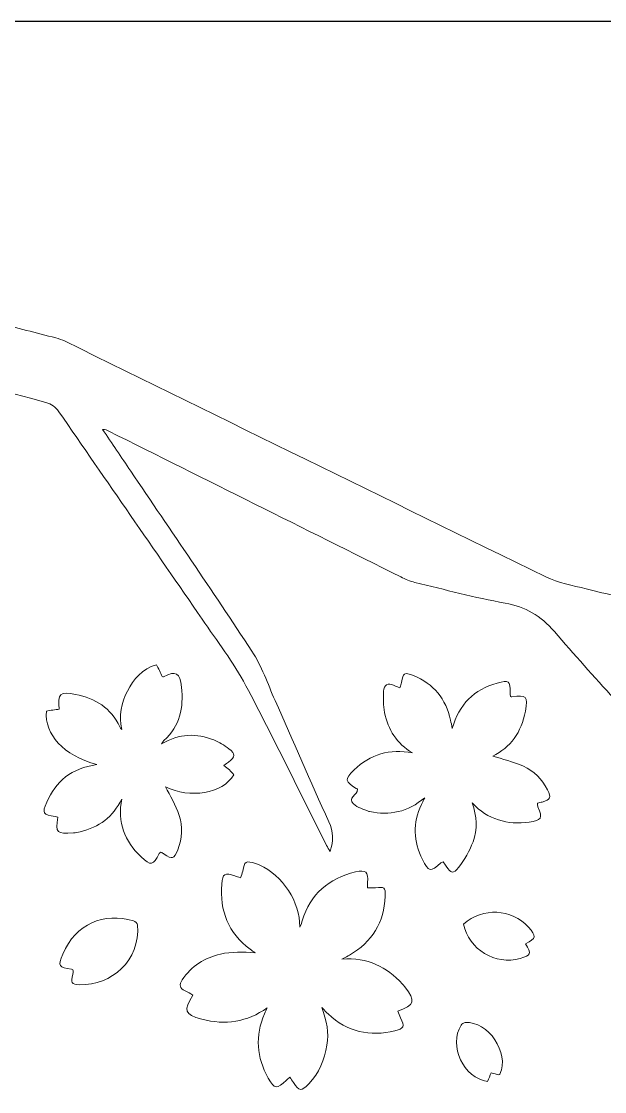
# Model space of a CAD drawing. Header units: millimetres. Extents: x -4 to 685, y -404 to 665.
# Drawn here: x 94.95 to 108.37, y -383.45 to -358.85 of the extents above; entities that cross this region are included whole.
import ezdxf

# ---------------------------------------------------------------- set-up
doc = ezdxf.new("R2010")
doc.units = ezdxf.units.MM
doc.layers.add('_U+56FE_U+5C42 1', color=7, linetype='Continuous')

# ---------------------------------------------------------------- blocks, each defined once
blk = doc.blocks.new('A$Cafa01768')
at = {"layer": '_U+56FE_U+5C42 1', "lineweight": 0}
for points, knots in [([(242.96, 217.38), (241.88, 218.89), (240.61, 218.86), (239.07, 218.29), (236.76, 217.43), (234.38, 216.78), (232.03, 216.06), (224.51, 213.79), (217.07, 211.28), (209.26, 210.01), (199.45, 208.42), (189.69, 206.52), (179.92, 204.69), (177.6, 204.26), (175.36, 204.03), (173.01, 204.69), (169.77, 205.6), (166.44, 206.23), (163.17, 207.06), (161.02, 207.6), (158.78, 208.01), (156.82, 208.97), (131.61, 221.24), (106.45, 233.61), (81.28, 245.95), (80.82, 246.17), (80.33, 246.35), (79.83, 246.48), (76.76, 247.27), (73.68, 248.06), (70.6, 248.83), (49.69, 254.07), (28.78, 259.32), (7.87, 264.56), (5.3, 265.2), (2.73, 265.83), (0.02, 266.5), (0.02, 263.71), (0.06, 261.07), (0, 258.44), (-0.02, 257.64), (0.25, 257.38), (1, 257.18), (26.76, 250.25), (52.51, 243.28), (78.27, 236.34), (79.17, 236.09), (79.78, 235.66), (80.31, 234.89), (87.79, 224.02), (95.32, 213.19), (102.81, 202.32), (105.17, 198.88), (107.74, 195.53), (109.69, 191.86), (114.09, 183.58), (118.16, 175.13), (122.38, 166.75), (122.52, 166.46), (122.7, 166.19), (122.92, 165.81), (123.52, 167.51), (123.46, 168.91), (122.73, 170.49), (119.82, 176.8), (117.09, 183.2), (114.27, 189.55), (113.11, 192.16), (112.18, 194.94), (110.63, 197.3), (104.39, 206.79), (97.95, 216.15), (91.59, 225.56), (90.12, 227.74), (88.65, 229.93), (87.17, 232.11), (87.6, 232.12), (87.88, 231.98), (88.16, 231.84), (103.45, 224.2), (118.75, 216.56), (134.05, 208.93), (134.76, 208.58), (135.5, 208.27), (136.26, 208.08), (140.97, 206.95), (145.66, 205.68), (150.42, 204.82), (153.64, 204.23), (156.02, 202.85), (158.18, 200.35), (164.34, 193.21), (170.76, 186.3), (177.08, 179.31), (179.81, 176.29), (182.37, 173.07), (185.34, 170.3), (190.51, 165.49), (195.95, 160.96), (201.27, 156.31), (207.95, 150.48), (214.63, 144.64), (221.31, 138.81), (225.06, 135.52), (228.82, 132.24), (232.65, 128.9), (232.86, 129.51), (233.14, 130.02), (233.19, 130.54), (233.23, 130.93), (233.1, 131.48), (232.84, 131.73), (231.24, 133.23), (229.57, 134.66), (227.93, 136.13), (223.08, 140.47), (218.11, 144.69), (213.41, 149.19), (204.84, 157.4), (196.42, 165.77), (187.95, 174.09), (187.47, 174.56), (187.04, 175.09), (186.67, 175.65), (182.18, 182.43), (177.71, 189.22), (173.24, 196.01), (172.42, 197.26), (171.62, 198.52), (170.7, 199.94), (171.19, 199.87), (171.47, 199.85), (171.73, 199.79), (188.7, 195.83), (205.68, 191.87), (222.65, 187.89), (225.82, 187.14), (229.13, 186.69), (232.1, 185.45), (257.54, 174.83), (282.93, 164.06), (308.33, 153.34), (311.1, 152.17), (313.86, 150.99), (316.7, 149.79), (316.7, 150.44), (316.64, 150.97), (316.71, 151.47), (316.85, 152.43), (316.41, 152.83), (315.55, 153.22), (290.03, 164.81), (264.54, 176.43), (239.03, 188.04), (236.61, 189.14), (234.24, 190.53), (231.7, 191.16), (222.6, 193.43), (213.44, 195.42), (204.31, 197.52), (197.94, 198.99), (191.57, 200.47), (185.12, 201.96), (185.27, 202.1), (185.35, 202.22), (185.44, 202.24), (192.02, 203.55), (198.61, 204.84), (205.2, 206.14), (212.56, 207.6), (219.96, 208.81), (226.99, 211.63), (232.22, 213.74), (237.59, 215.46), (242.96, 217.38)], [0, 0, 0, 0, 1, 1, 1, 2, 2, 2, 3, 3, 3, 4, 4, 4, 5, 5, 5, 6, 6, 6, 7, 7, 7, 8, 8, 8, 9, 9, 9, 10, 10, 10, 11, 11, 11, 12, 12, 12, 13, 13, 13, 14, 14, 14, 15, 15, 15, 16, 16, 16, 17, 17, 17, 18, 18, 18, 19, 19, 19, 20, 20, 20, 21, 21, 21, 22, 22, 22, 23, 23, 23, 24, 24, 24, 25, 25, 25, 26, 26, 26, 27, 27, 27, 28, 28, 28, 29, 29, 29, 30, 30, 30, 31, 31, 31, 32, 32, 32, 33, 33, 33, 34, 34, 34, 35, 35, 35, 36, 36, 36, 37, 37, 37, 38, 38, 38, 39, 39, 39, 40, 40, 40, 41, 41, 41, 42, 42, 42, 43, 43, 43, 44, 44, 44, 45, 45, 45, 46, 46, 46, 47, 47, 47, 48, 48, 48, 49, 49, 49, 50, 50, 50, 51, 51, 51, 52, 52, 52, 53, 53, 53, 54, 54, 54, 55, 55, 55, 56, 56, 56, 57, 57, 57, 58, 58, 58, 58]), ([(242.96, 217.38), (237.59, 215.46), (232.22, 213.74), (226.99, 211.63), (219.96, 208.81), (212.56, 207.6), (205.2, 206.14), (198.61, 204.84), (192.02, 203.55), (185.44, 202.24), (185.35, 202.22), (185.27, 202.1), (185.12, 201.96), (191.57, 200.47), (197.94, 198.99), (204.31, 197.52), (213.44, 195.42), (222.6, 193.43), (231.7, 191.16), (234.24, 190.53), (236.61, 189.14), (239.03, 188.04), (264.54, 176.43), (290.03, 164.81), (315.55, 153.22), (316.41, 152.83), (316.85, 152.43), (316.71, 151.47), (316.64, 150.97), (316.7, 150.44), (316.7, 149.79), (313.86, 150.99), (311.1, 152.17), (308.33, 153.34), (282.93, 164.06), (257.54, 174.83), (232.1, 185.45), (229.13, 186.69), (225.82, 187.14), (222.65, 187.89), (205.68, 191.87), (188.7, 195.83), (171.73, 199.79), (171.47, 199.85), (171.19, 199.87), (170.7, 199.94), (171.62, 198.52), (172.42, 197.26), (173.24, 196.01), (177.71, 189.22), (182.18, 182.43), (186.67, 175.65), (187.04, 175.09), (187.47, 174.56), (187.95, 174.09), (196.42, 165.77), (204.84, 157.4), (213.41, 149.19), (218.11, 144.69), (223.08, 140.47), (227.93, 136.13), (229.57, 134.66), (231.24, 133.23), (232.84, 131.73), (233.1, 131.48), (233.23, 130.93), (233.19, 130.54), (233.14, 130.02), (232.86, 129.51), (232.65, 128.9), (228.82, 132.24), (225.06, 135.52), (221.31, 138.81), (214.63, 144.64), (207.95, 150.48), (201.27, 156.31), (195.95, 160.96), (190.51, 165.49), (185.34, 170.3), (182.37, 173.07), (179.81, 176.29), (177.08, 179.31), (170.76, 186.3), (164.34, 193.21), (158.18, 200.35), (156.02, 202.85), (153.64, 204.23), (150.42, 204.82), (145.66, 205.68), (140.97, 206.95), (136.26, 208.08), (135.5, 208.27), (134.76, 208.58), (134.05, 208.93), (118.75, 216.56), (103.45, 224.2), (88.16, 231.84), (87.88, 231.98), (87.6, 232.12), (87.17, 232.11), (88.65, 229.93), (90.12, 227.74), (91.59, 225.56), (97.95, 216.15), (104.39, 206.79), (110.63, 197.3), (112.18, 194.94), (113.11, 192.16), (114.27, 189.55), (117.09, 183.2), (119.82, 176.8), (122.73, 170.49), (123.46, 168.91), (123.52, 167.51), (122.92, 165.81), (122.7, 166.19), (122.52, 166.46), (122.38, 166.75), (118.16, 175.13), (114.09, 183.58), (109.69, 191.86), (107.74, 195.53), (105.17, 198.88), (102.81, 202.32), (95.32, 213.19), (87.79, 224.02), (80.31, 234.89), (79.78, 235.66), (79.17, 236.09), (78.27, 236.34), (52.51, 243.28), (26.76, 250.25), (1, 257.18), (0.25, 257.38), (-0.02, 257.64), (0, 258.44), (0.06, 261.07), (0.02, 263.71), (0.02, 266.5), (2.73, 265.83), (5.3, 265.2), (7.87, 264.56), (28.78, 259.32), (49.69, 254.07), (70.6, 248.83), (73.68, 248.06), (76.76, 247.27), (79.83, 246.48), (80.33, 246.35), (80.82, 246.17), (81.28, 245.95), (106.45, 233.61), (131.61, 221.24), (156.82, 208.97), (158.78, 208.01), (161.02, 207.6), (163.17, 207.06), (166.44, 206.23), (169.77, 205.6), (173.01, 204.69), (175.36, 204.03), (177.6, 204.26), (179.92, 204.69), (189.69, 206.52), (199.45, 208.42), (209.26, 210.01), (217.07, 211.28), (224.51, 213.79), (232.03, 216.06), (234.38, 216.78), (236.76, 217.43), (239.07, 218.29), (240.61, 218.86), (241.88, 218.89), (242.96, 217.38)], [0, 0, 0, 0, 1, 1, 1, 2, 2, 2, 3, 3, 3, 4, 4, 4, 5, 5, 5, 6, 6, 6, 7, 7, 7, 8, 8, 8, 9, 9, 9, 10, 10, 10, 11, 11, 11, 12, 12, 12, 13, 13, 13, 14, 14, 14, 15, 15, 15, 16, 16, 16, 17, 17, 17, 18, 18, 18, 19, 19, 19, 20, 20, 20, 21, 21, 21, 22, 22, 22, 23, 23, 23, 24, 24, 24, 25, 25, 25, 26, 26, 26, 27, 27, 27, 28, 28, 28, 29, 29, 29, 30, 30, 30, 31, 31, 31, 32, 32, 32, 33, 33, 33, 34, 34, 34, 35, 35, 35, 36, 36, 36, 37, 37, 37, 38, 38, 38, 39, 39, 39, 40, 40, 40, 41, 41, 41, 42, 42, 42, 43, 43, 43, 44, 44, 44, 45, 45, 45, 46, 46, 46, 47, 47, 47, 48, 48, 48, 49, 49, 49, 50, 50, 50, 51, 51, 51, 52, 52, 52, 53, 53, 53, 54, 54, 54, 55, 55, 55, 56, 56, 56, 57, 57, 57, 58, 58, 58, 58]), ([(86.26, 179.47), (82.26, 178.92), (79.83, 176.82), (78.4, 173.55), (77.63, 171.8), (77.84, 171.58), (79.71, 171.34), (79.85, 171.32), (79.99, 171.24), (80.12, 171.19), (79.8, 168.68), (79.9, 168.59), (82.59, 168.73), (82.95, 168.75), (83.3, 168.82), (83.65, 168.91), (86.59, 169.63), (88.83, 171.24), (90.18, 174.06), (89.49, 170.43), (90.63, 167.44), (93.21, 164.98), (94.75, 163.52), (95.18, 163.64), (96.06, 165.5), (96.11, 165.59), (96.23, 165.64), (96.35, 165.74), (96.52, 165.63), (96.69, 165.53), (96.85, 165.42), (98.15, 164.54), (98.36, 164.6), (98.98, 166.09), (99.71, 167.85), (99.81, 169.72), (99.23, 171.48), (98.67, 173.13), (97.73, 174.64), (97.08, 175.96), (100.88, 174.1), (106, 174.88), (107.79, 177.86), (107.57, 178.1), (107.36, 178.39), (107.1, 178.63), (106.84, 178.87), (106.55, 179.07), (106.23, 179.32), (106.56, 179.58), (106.75, 179.73), (106.94, 179.87), (108.06, 180.71), (108.11, 181.09), (107.01, 181.96), (106.3, 182.52), (105.5, 183.01), (104.66, 183.34), (101.95, 184.4), (99.25, 184.38), (96.41, 182.71), (96.68, 183.08), (96.73, 183.18), (96.81, 183.25), (99.37, 185.5), (99.92, 188.45), (99.58, 191.63), (99.33, 193.94), (98.68, 194.25), (96.77, 193.26), (96.71, 193.23), (96.62, 193.28), (96.54, 193.3), (96.25, 193.92), (95.95, 194.54), (95.65, 195.16), (93.34, 194.47), (92.08, 192.88), (91.08, 191.01), (90.06, 189.13), (89.73, 187.13), (90.19, 185), (90.04, 185.14), (89.94, 185.26), (89.88, 185.4), (88.51, 188.38), (85.99, 189.86), (82.94, 190.5), (80.49, 191.02), (80.02, 190.53), (80.37, 188.18), (79.69, 188.08), (79, 187.98), (78.34, 187.88), (78.04, 184.17), (81.01, 180.95), (86.26, 179.47)], [0, 0, 0, 0, 1, 1, 1, 2, 2, 2, 3, 3, 3, 4, 4, 4, 5, 5, 5, 6, 6, 6, 7, 7, 7, 8, 8, 8, 9, 9, 9, 10, 10, 10, 11, 11, 11, 12, 12, 12, 13, 13, 13, 14, 14, 14, 15, 15, 15, 16, 16, 16, 17, 17, 17, 18, 18, 18, 19, 19, 19, 20, 20, 20, 21, 21, 21, 22, 22, 22, 23, 23, 23, 24, 24, 24, 25, 25, 25, 26, 26, 26, 27, 27, 27, 28, 28, 28, 29, 29, 29, 30, 30, 30, 31, 31, 31, 32, 32, 32, 32]), ([(86.26, 179.47), (81.01, 180.95), (78.04, 184.17), (78.34, 187.88), (79, 187.98), (79.69, 188.08), (80.37, 188.18), (80.02, 190.53), (80.49, 191.02), (82.94, 190.5), (85.99, 189.86), (88.51, 188.38), (89.88, 185.4), (89.94, 185.26), (90.04, 185.14), (90.19, 185), (89.73, 187.13), (90.06, 189.13), (91.08, 191.01), (92.08, 192.88), (93.34, 194.47), (95.65, 195.16), (95.95, 194.54), (96.25, 193.92), (96.54, 193.3), (96.62, 193.28), (96.71, 193.23), (96.77, 193.26), (98.68, 194.25), (99.33, 193.94), (99.58, 191.63), (99.92, 188.45), (99.37, 185.5), (96.81, 183.25), (96.73, 183.18), (96.68, 183.08), (96.41, 182.71), (99.25, 184.38), (101.95, 184.4), (104.66, 183.34), (105.5, 183.01), (106.3, 182.52), (107.01, 181.96), (108.11, 181.09), (108.06, 180.71), (106.94, 179.87), (106.75, 179.73), (106.56, 179.58), (106.23, 179.32), (106.55, 179.07), (106.84, 178.87), (107.1, 178.63), (107.36, 178.39), (107.57, 178.1), (107.79, 177.86), (106, 174.88), (100.88, 174.1), (97.08, 175.96), (97.73, 174.64), (98.67, 173.13), (99.23, 171.48), (99.81, 169.72), (99.71, 167.85), (98.98, 166.09), (98.36, 164.6), (98.15, 164.54), (96.85, 165.42), (96.69, 165.53), (96.52, 165.63), (96.35, 165.74), (96.23, 165.64), (96.11, 165.59), (96.06, 165.5), (95.18, 163.64), (94.75, 163.52), (93.21, 164.98), (90.63, 167.44), (89.49, 170.43), (90.18, 174.06), (88.83, 171.24), (86.59, 169.63), (83.65, 168.91), (83.3, 168.82), (82.95, 168.75), (82.59, 168.73), (79.9, 168.59), (79.8, 168.68), (80.12, 171.19), (79.99, 171.24), (79.85, 171.32), (79.71, 171.34), (77.84, 171.58), (77.63, 171.8), (78.4, 173.55), (79.83, 176.82), (82.26, 178.92), (86.26, 179.47)], [0, 0, 0, 0, 1, 1, 1, 2, 2, 2, 3, 3, 3, 4, 4, 4, 5, 5, 5, 6, 6, 6, 7, 7, 7, 8, 8, 8, 9, 9, 9, 10, 10, 10, 11, 11, 11, 12, 12, 12, 13, 13, 13, 14, 14, 14, 15, 15, 15, 16, 16, 16, 17, 17, 17, 18, 18, 18, 19, 19, 19, 20, 20, 20, 21, 21, 21, 22, 22, 22, 23, 23, 23, 24, 24, 24, 25, 25, 25, 26, 26, 26, 27, 27, 27, 28, 28, 28, 29, 29, 29, 30, 30, 30, 31, 31, 31, 32, 32, 32, 32]), ([(142.13, 185.15), (142.02, 185.67), (141.93, 186.05), (141.85, 186.43), (141.15, 189.81), (139.17, 192.14), (136.01, 193.45), (134.61, 194.03), (134.38, 193.84), (134.15, 192.37), (134.11, 192.11), (133.99, 191.85), (133.9, 191.54), (133.55, 191.67), (133.24, 191.75), (132.97, 191.89), (131.97, 192.39), (131.4, 191.96), (131.34, 190.98), (131.27, 189.88), (131.25, 188.73), (131.47, 187.66), (132.02, 184.96), (133.41, 182.76), (135.86, 181.3), (132.29, 182), (129.25, 181.06), (126.69, 178.63), (125.17, 177.17), (125.26, 176.79), (127.03, 175.72), (127.13, 175.66), (127.23, 175.6), (127.23, 175.6), (127.27, 174.64), (125.59, 174.22), (126.59, 173.29), (127.23, 172.7), (128.2, 172.48), (129.02, 172.1), (129.05, 172.08), (129.1, 172.09), (129.14, 172.09), (132.26, 171.46), (135.12, 171.98), (137.8, 174.27), (137.54, 173.73), (137.41, 173.46), (137.27, 173.18), (135.83, 170.29), (136.06, 167.39), (137.43, 164.57), (138.39, 162.59), (138.75, 162.57), (140.32, 164.02), (140.4, 164.09), (140.52, 164.12), (140.68, 164.19), (140.85, 163.96), (141.01, 163.74), (141.16, 163.51), (141.92, 162.38), (142.28, 162.23), (143.12, 163.32), (144.06, 164.51), (144.84, 165.9), (145.38, 167.32), (146.14, 169.3), (145.99, 171.39), (145.23, 173.44), (147.75, 170.83), (150.76, 169.96), (154.21, 170.42), (156.14, 170.68), (156.36, 171.09), (155.59, 172.81), (155.52, 172.97), (155.53, 173.18), (155.5, 173.4), (155.78, 173.48), (156.01, 173.53), (156.24, 173.59), (157.59, 174.01), (157.71, 174.23), (157.07, 175.52), (156.25, 177.19), (154.96, 178.47), (153.3, 179.22), (151.69, 179.93), (149.95, 180.33), (148.49, 180.8), (151.23, 182.12), (153.02, 184.57), (153.61, 187.86), (154.03, 190.23), (153.82, 190.39), (151.46, 190.12), (151.42, 190.11), (151.38, 190.14), (151.29, 190.16), (151.27, 190.33), (151.21, 190.52), (151.21, 190.71), (151.2, 192.66), (151.08, 192.8), (149.17, 192.27), (145.56, 191.25), (143.19, 188.96), (142.13, 185.15)], [0, 0, 0, 0, 1, 1, 1, 2, 2, 2, 3, 3, 3, 4, 4, 4, 5, 5, 5, 6, 6, 6, 7, 7, 7, 8, 8, 8, 9, 9, 9, 10, 10, 10, 11, 11, 11, 12, 12, 12, 13, 13, 13, 14, 14, 14, 15, 15, 15, 16, 16, 16, 17, 17, 17, 18, 18, 18, 19, 19, 19, 20, 20, 20, 21, 21, 21, 22, 22, 22, 23, 23, 23, 24, 24, 24, 25, 25, 25, 26, 26, 26, 27, 27, 27, 28, 28, 28, 29, 29, 29, 30, 30, 30, 31, 31, 31, 32, 32, 32, 33, 33, 33, 34, 34, 34, 35, 35, 35, 36, 36, 36, 36]), ([(142.13, 185.15), (143.19, 188.96), (145.56, 191.25), (149.17, 192.27), (151.08, 192.8), (151.2, 192.66), (151.21, 190.71), (151.21, 190.52), (151.27, 190.33), (151.29, 190.16), (151.38, 190.14), (151.42, 190.11), (151.46, 190.12), (153.82, 190.39), (154.03, 190.23), (153.61, 187.86), (153.02, 184.57), (151.23, 182.12), (148.49, 180.8), (149.95, 180.33), (151.69, 179.93), (153.3, 179.22), (154.96, 178.47), (156.25, 177.19), (157.07, 175.52), (157.71, 174.23), (157.59, 174.01), (156.24, 173.59), (156.01, 173.53), (155.78, 173.48), (155.5, 173.4), (155.53, 173.18), (155.52, 172.97), (155.59, 172.81), (156.36, 171.09), (156.14, 170.68), (154.21, 170.42), (150.76, 169.96), (147.75, 170.83), (145.23, 173.44), (145.99, 171.39), (146.14, 169.3), (145.38, 167.32), (144.84, 165.9), (144.06, 164.51), (143.12, 163.32), (142.28, 162.23), (141.92, 162.38), (141.16, 163.51), (141.01, 163.74), (140.85, 163.96), (140.68, 164.19), (140.52, 164.12), (140.4, 164.09), (140.32, 164.02), (138.75, 162.57), (138.39, 162.59), (137.43, 164.57), (136.06, 167.39), (135.83, 170.29), (137.27, 173.18), (137.41, 173.46), (137.54, 173.73), (137.8, 174.27), (135.12, 171.98), (132.26, 171.46), (129.14, 172.09), (129.1, 172.09), (129.05, 172.08), (129.02, 172.1), (128.2, 172.48), (127.23, 172.7), (126.59, 173.29), (125.59, 174.22), (127.27, 174.64), (127.23, 175.6), (127.23, 175.6), (127.13, 175.66), (127.03, 175.72), (125.26, 176.79), (125.17, 177.17), (126.69, 178.63), (129.25, 181.06), (132.29, 182), (135.86, 181.3), (133.41, 182.76), (132.02, 184.96), (131.47, 187.66), (131.25, 188.73), (131.27, 189.88), (131.34, 190.98), (131.4, 191.96), (131.97, 192.39), (132.97, 191.89), (133.24, 191.75), (133.55, 191.67), (133.9, 191.54), (133.99, 191.85), (134.11, 192.11), (134.15, 192.37), (134.38, 193.84), (134.61, 194.03), (136.01, 193.45), (139.17, 192.14), (141.15, 189.81), (141.85, 186.43), (141.93, 186.05), (142.02, 185.67), (142.13, 185.15)], [0, 0, 0, 0, 1, 1, 1, 2, 2, 2, 3, 3, 3, 4, 4, 4, 5, 5, 5, 6, 6, 6, 7, 7, 7, 8, 8, 8, 9, 9, 9, 10, 10, 10, 11, 11, 11, 12, 12, 12, 13, 13, 13, 14, 14, 14, 15, 15, 15, 16, 16, 16, 17, 17, 17, 18, 18, 18, 19, 19, 19, 20, 20, 20, 21, 21, 21, 22, 22, 22, 23, 23, 23, 24, 24, 24, 25, 25, 25, 26, 26, 26, 27, 27, 27, 28, 28, 28, 29, 29, 29, 30, 30, 30, 31, 31, 31, 32, 32, 32, 33, 33, 33, 34, 34, 34, 35, 35, 35, 36, 36, 36, 36]), ([(113.06, 141.27), (112.91, 140.96), (112.74, 140.65), (112.6, 140.33), (111.13, 136.87), (111.38, 133.49), (113.19, 130.24), (114.17, 128.49), (114.61, 128.49), (116.03, 129.88), (116.19, 130.04), (116.37, 130.18), (116.59, 130.38), (116.8, 130.06), (116.98, 129.8), (117.15, 129.54), (118.08, 128.14), (118.35, 128.11), (119.59, 129.34), (121.27, 131.01), (121.98, 133.13), (122.43, 135.4), (122.8, 137.35), (122.39, 139.2), (121.6, 141.34), (122.11, 140.81), (122.34, 140.54), (122.6, 140.3), (125.62, 137.48), (129.18, 136.72), (133.12, 137.66), (134.57, 138.01), (134.64, 138.36), (134, 139.69), (133.84, 140.03), (133.7, 140.38), (133.55, 140.74), (136.25, 141.72), (136.4, 142.3), (134.68, 144.56), (134.56, 144.71), (134.42, 144.86), (134.29, 145.01), (131.79, 147.68), (128.82, 149.24), (124.79, 148.91), (125.35, 149.21), (125.67, 149.36), (125.97, 149.54), (129.5, 151.61), (131.44, 154.68), (131.58, 158.79), (131.63, 160.22), (131.47, 160.27), (130.08, 160.13), (129.66, 160.09), (129.24, 160.12), (128.78, 160.12), (128.79, 160.47), (128.8, 160.71), (128.82, 160.94), (128.93, 162.63), (128.57, 163), (126.91, 162.6), (122.73, 161.59), (119.81, 159.17), (118.56, 154.94), (118.48, 154.69), (118.37, 154.44), (118.17, 153.91), (118.13, 154.4), (118.11, 154.59), (118.1, 154.77), (117.96, 158.5), (114.74, 162.78), (111.23, 163.91), (109.65, 164.42), (109.49, 164.31), (109.19, 162.71), (109.13, 162.37), (108.98, 162.06), (108.86, 161.68), (108.5, 161.8), (108.24, 161.88), (107.98, 161.98), (106.43, 162.54), (106.01, 162.35), (105.89, 160.69), (105.58, 156.51), (106.91, 153.01), (110.37, 150.47), (110.62, 150.28), (110.88, 150.1), (111.14, 149.91), (109.26, 150.03), (107.41, 150.11), (105.68, 149.7), (103.24, 149.12), (101.12, 147.84), (99.68, 145.65), (99.17, 144.89), (99.27, 144.33), (100.15, 143.95), (100.57, 143.76), (100.96, 143.5), (101.37, 143.27), (99.82, 140.83), (100.02, 140.23), (102.76, 139.49), (106.44, 138.5), (109.87, 139.04), (113.06, 141.27)], [0, 0, 0, 0, 1, 1, 1, 2, 2, 2, 3, 3, 3, 4, 4, 4, 5, 5, 5, 6, 6, 6, 7, 7, 7, 8, 8, 8, 9, 9, 9, 10, 10, 10, 11, 11, 11, 12, 12, 12, 13, 13, 13, 14, 14, 14, 15, 15, 15, 16, 16, 16, 17, 17, 17, 18, 18, 18, 19, 19, 19, 20, 20, 20, 21, 21, 21, 22, 22, 22, 23, 23, 23, 24, 24, 24, 25, 25, 25, 26, 26, 26, 27, 27, 27, 28, 28, 28, 29, 29, 29, 30, 30, 30, 31, 31, 31, 32, 32, 32, 33, 33, 33, 34, 34, 34, 35, 35, 35, 36, 36, 36, 37, 37, 37, 37]), ([(113.06, 141.27), (109.87, 139.04), (106.44, 138.5), (102.76, 139.49), (100.02, 140.23), (99.82, 140.83), (101.37, 143.27), (100.96, 143.5), (100.57, 143.76), (100.15, 143.95), (99.27, 144.33), (99.17, 144.89), (99.68, 145.65), (101.12, 147.84), (103.24, 149.12), (105.68, 149.7), (107.41, 150.11), (109.26, 150.03), (111.14, 149.91), (110.88, 150.1), (110.62, 150.28), (110.37, 150.47), (106.91, 153.01), (105.58, 156.51), (105.89, 160.69), (106.01, 162.35), (106.43, 162.54), (107.98, 161.98), (108.24, 161.88), (108.5, 161.8), (108.86, 161.68), (108.98, 162.06), (109.13, 162.37), (109.19, 162.71), (109.49, 164.31), (109.65, 164.42), (111.23, 163.91), (114.74, 162.78), (117.96, 158.5), (118.1, 154.77), (118.11, 154.59), (118.13, 154.4), (118.17, 153.91), (118.37, 154.44), (118.48, 154.69), (118.56, 154.94), (119.81, 159.17), (122.73, 161.59), (126.91, 162.6), (128.57, 163), (128.93, 162.63), (128.82, 160.94), (128.8, 160.71), (128.79, 160.47), (128.78, 160.12), (129.24, 160.12), (129.66, 160.09), (130.08, 160.13), (131.47, 160.27), (131.63, 160.22), (131.58, 158.79), (131.44, 154.68), (129.5, 151.61), (125.97, 149.54), (125.67, 149.36), (125.35, 149.21), (124.79, 148.91), (128.82, 149.24), (131.79, 147.68), (134.29, 145.01), (134.42, 144.86), (134.56, 144.71), (134.68, 144.56), (136.4, 142.3), (136.25, 141.72), (133.55, 140.74), (133.7, 140.38), (133.84, 140.03), (134, 139.69), (134.64, 138.36), (134.57, 138.01), (133.12, 137.66), (129.18, 136.72), (125.62, 137.48), (122.6, 140.3), (122.34, 140.54), (122.11, 140.81), (121.6, 141.34), (122.39, 139.2), (122.8, 137.35), (122.43, 135.4), (121.98, 133.13), (121.27, 131.01), (119.59, 129.34), (118.35, 128.11), (118.08, 128.14), (117.15, 129.54), (116.98, 129.8), (116.8, 130.06), (116.59, 130.38), (116.37, 130.18), (116.19, 130.04), (116.03, 129.88), (114.61, 128.49), (114.17, 128.49), (113.19, 130.24), (111.38, 133.49), (111.13, 136.87), (112.6, 140.33), (112.74, 140.65), (112.91, 140.96), (113.06, 141.27)], [0, 0, 0, 0, 1, 1, 1, 2, 2, 2, 3, 3, 3, 4, 4, 4, 5, 5, 5, 6, 6, 6, 7, 7, 7, 8, 8, 8, 9, 9, 9, 10, 10, 10, 11, 11, 11, 12, 12, 12, 13, 13, 13, 14, 14, 14, 15, 15, 15, 16, 16, 16, 17, 17, 17, 18, 18, 18, 19, 19, 19, 20, 20, 20, 21, 21, 21, 22, 22, 22, 23, 23, 23, 24, 24, 24, 25, 25, 25, 26, 26, 26, 27, 27, 27, 28, 28, 28, 29, 29, 29, 30, 30, 30, 31, 31, 31, 32, 32, 32, 33, 33, 33, 34, 34, 34, 35, 35, 35, 36, 36, 36, 37, 37, 37, 37]), ([(153.61, 151.33), (155.34, 152.17), (155.39, 152.52), (154.08, 153.96), (151.43, 156.87), (146.91, 157.07), (143.89, 154.43), (144.73, 150.42), (148.9, 147.9), (152.79, 149.03), (154.52, 149.53), (154.59, 149.72), (153.61, 151.33)], [0, 0, 0, 0, 1, 1, 1, 2, 2, 2, 3, 3, 3, 4, 4, 4, 4]), ([(153.61, 151.33), (154.59, 149.72), (154.52, 149.53), (152.79, 149.03), (148.9, 147.9), (144.73, 150.42), (143.89, 154.43), (146.91, 157.07), (151.43, 156.87), (154.08, 153.96), (155.39, 152.52), (155.34, 152.17), (153.61, 151.33)], [0, 0, 0, 0, 1, 1, 1, 2, 2, 2, 3, 3, 3, 4, 4, 4, 4]), ([(82.52, 147.23), (82.55, 147.11), (82.58, 147.07), (82.57, 147.03), (82.56, 146.88), (82.55, 146.72), (82.51, 146.57), (82.16, 145.18), (82.22, 144.95), (83.58, 144.9), (88.57, 144.72), (93.06, 148.71), (92.68, 154.28), (92.67, 154.52), (92.3, 154.87), (92.03, 154.94), (87.36, 156.27), (82.98, 154.54), (80.91, 149.69), (80.11, 147.81), (80.31, 147.57), (82.27, 147.34), (82.35, 147.34), (82.41, 147.28), (82.52, 147.23)], [0, 0, 0, 0, 1, 1, 1, 2, 2, 2, 3, 3, 3, 4, 4, 4, 5, 5, 5, 6, 6, 6, 7, 7, 7, 8, 8, 8, 8]), ([(82.52, 147.23), (82.41, 147.28), (82.35, 147.34), (82.27, 147.34), (80.31, 147.57), (80.11, 147.81), (80.91, 149.69), (82.98, 154.54), (87.36, 156.27), (92.03, 154.94), (92.3, 154.87), (92.67, 154.52), (92.68, 154.28), (93.06, 148.71), (88.57, 144.72), (83.58, 144.9), (82.22, 144.95), (82.16, 145.18), (82.51, 146.57), (82.55, 146.72), (82.56, 146.88), (82.57, 147.03), (82.58, 147.07), (82.55, 147.11), (82.52, 147.23)], [0, 0, 0, 0, 1, 1, 1, 2, 2, 2, 3, 3, 3, 4, 4, 4, 5, 5, 5, 6, 6, 6, 7, 7, 7, 8, 8, 8, 8]), ([(149.44, 130.73), (149.56, 130.81), (149.61, 130.83), (149.62, 130.86), (151.14, 134.21), (147.77, 139.2), (144.14, 138.97), (143.92, 138.96), (143.64, 138.75), (143.52, 138.56), (141.52, 135.31), (143.89, 130.24), (147.68, 129.71), (147.86, 130.16), (148.04, 130.62), (148.21, 131.06), (148.69, 130.93), (149.1, 130.82), (149.44, 130.73)], [0, 0, 0, 0, 1, 1, 1, 2, 2, 2, 3, 3, 3, 4, 4, 4, 5, 5, 5, 6, 6, 6, 6]), ([(149.44, 130.73), (149.1, 130.82), (148.69, 130.93), (148.21, 131.06), (148.04, 130.62), (147.86, 130.16), (147.68, 129.71), (143.89, 130.24), (141.52, 135.31), (143.52, 138.56), (143.64, 138.75), (143.92, 138.96), (144.14, 138.97), (147.77, 139.2), (151.14, 134.21), (149.62, 130.86), (149.61, 130.83), (149.56, 130.81), (149.44, 130.73)], [0, 0, 0, 0, 1, 1, 1, 2, 2, 2, 3, 3, 3, 4, 4, 4, 5, 5, 5, 6, 6, 6, 6])]:
    blk.add_open_spline(points, degree=3, knots=knots, dxfattribs=at)

msp = doc.modelspace()

# ---------------------------------------------------------------- linework, layer by layer
msp.add_line((360.128, -358.847), (74.678, -358.847))

# ---------------------------------------------------------------- block references
at = {"xscale": 0.1463930839022373, "yscale": 0.1463930839022373, "zscale": 0.1463930839022373}
msp.add_blockref('A$Cafa01768', (84.059, -402.206), dxfattribs=at)

doc.saveas('drawing.dxf')
